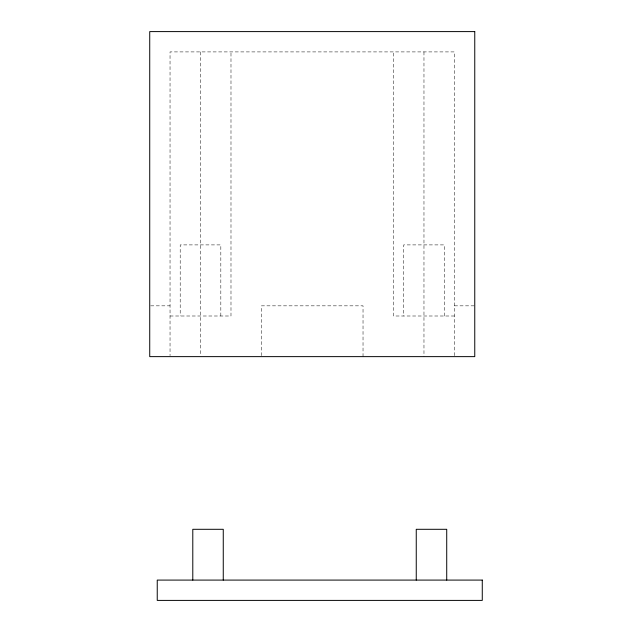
<?xml version="1.0" encoding="UTF-8"?>
<svg xmlns="http://www.w3.org/2000/svg" width="632" height="632" viewBox="0 0 632 632"><rect width="100%" height="100%" fill="white"/><g stroke="black" fill="none" stroke-linecap="round" stroke-linejoin="round"><path stroke-width="0.47" stroke-dasharray="3.16 2.37" d="M150.692 305.841L170.04 305.841M454.44 305.841L474.758 305.841M170.04 316L230.988 316L230.988 51.911M454.44 316L393.499 316L393.499 51.911M454.44 355.658L454.44 51.911L170.04 51.911L170.04 355.658M444.288 316L444.288 244.9L403.658 244.9L403.658 316M423.969 51.911L423.969 356.63M363.029 356.63L363.029 305.841L261.458 305.841L261.458 355.65M220.829 316L220.829 244.9L180.199 244.9L180.199 316M200.518 51.911L200.518 355.658"/><path stroke-width="0.95" d="M446.721 580.089L446.721 529.3L416.251 529.3L416.251 580.089M223.262 580.089L223.262 529.3L192.792 529.3L192.792 580.089M474.758 31.6L149.729 31.6L149.729 356.63L474.758 356.63L474.758 31.6M482.271 580.089L157.242 580.089L157.242 600.4L482.271 600.4L482.271 580.089"/></g></svg>
